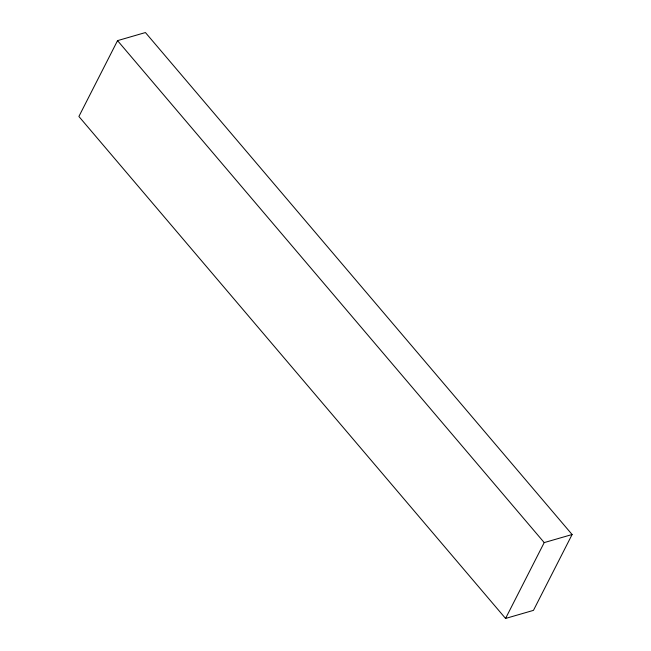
<?xml version="1.0" encoding="UTF-8"?>
<svg xmlns="http://www.w3.org/2000/svg" width="651" height="651" viewBox="0 0 651 651"><rect width="100%" height="100%" fill="white"/><g stroke="black" fill="none" stroke-linecap="round" stroke-linejoin="round"><path stroke-width="0.98" d="M117.546 40.631L78.893 116.48L505.567 618.45L533.454 610.369L572.107 534.52L145.433 32.55L117.546 40.631L544.212 542.592L572.107 534.52M505.567 618.45L544.212 542.592"/></g></svg>
